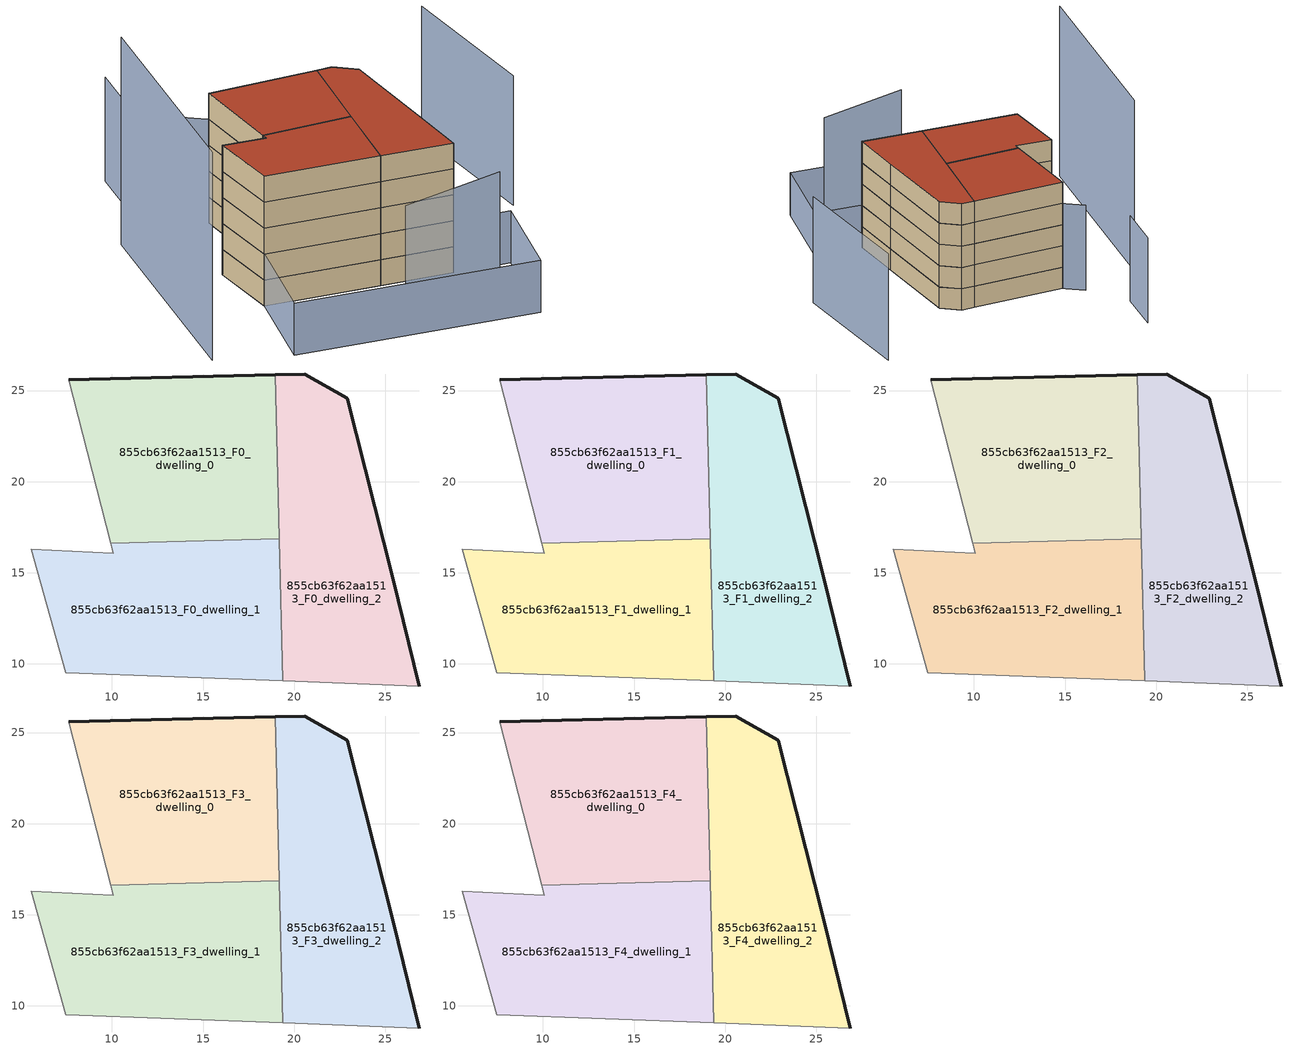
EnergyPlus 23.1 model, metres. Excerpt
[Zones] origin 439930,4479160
855cb63f62aa1513_F0_dwelling_0
 floor ground (EU_floor_Construction): 19.18,16.86 18.96,25.87 7.63,25.59 9.93,16.63 z0
 wall outside (EU_wall_Construction): 7.63,25.59 18.96,25.87 z0:3
 wall adiabatic (EU_wall_Construction): 9.93,16.63 7.63,25.59 z0:3
 wall to 855cb63f62aa1513_F0_dwelling_1 (EU_wall_Construction): 19.18,16.86 9.93,16.63 z0:3
 wall to 855cb63f62aa1513_F0_dwelling_2 (EU_wall_Construction): 18.96,25.87 19.18,16.86 z0:3
855cb63f62aa1513_F0_dwelling_1
 floor ground (EU_floor_Construction): 19.38,9.08 19.18,16.86 9.93,16.63 10.08,16.07 5.58,16.29 7.46,9.53 z0
 wall adiabatic (EU_wall_Construction): 19.38,9.08 7.46,9.53 5.58,16.29 10.08,16.07 9.93,16.63 z0:3
 wall to 855cb63f62aa1513_F0_dwelling_2 (EU_wall_Construction): 19.18,16.86 19.38,9.08 z0:3
855cb63f62aa1513_F0_dwelling_2
 floor ground (EU_floor_Construction): 26.86,8.79 25.4,14.72 22.91,24.59 20.58,25.91 18.96,25.87 19.38,9.08 z0
 wall outside (EU_wall_Construction): 18.96,25.87 20.58,25.91 22.91,24.59 25.4,14.72 26.86,8.79 z0:3
 wall adiabatic (EU_wall_Construction): 26.86,8.79 19.38,9.08 z0:3
855cb63f62aa1513_F1_dwelling_0
 floor to 855cb63f62aa1513_F0_dwelling_0 (EU_floor_Construction): 19.18,16.86 18.96,25.87 7.63,25.59 9.93,16.63 z3
 wall outside (EU_wall_Construction): 7.63,25.59 18.96,25.87 z3:6
 wall adiabatic (EU_wall_Construction): 9.93,16.63 7.63,25.59 z3:6
 wall to 855cb63f62aa1513_F1_dwelling_1 (EU_wall_Construction): 19.18,16.86 9.93,16.63 z3:6
 wall to 855cb63f62aa1513_F1_dwelling_2 (EU_wall_Construction): 18.96,25.87 19.18,16.86 z3:6
855cb63f62aa1513_F1_dwelling_1
 floor to 855cb63f62aa1513_F0_dwelling_1 (EU_floor_Construction): 19.38,9.08 19.18,16.86 9.93,16.63 10.08,16.07 5.58,16.29 7.46,9.53 z3
 wall adiabatic (EU_wall_Construction): 19.38,9.08 7.46,9.53 5.58,16.29 10.08,16.07 9.93,16.63 z3:6
 wall to 855cb63f62aa1513_F1_dwelling_2 (EU_wall_Construction): 19.18,16.86 19.38,9.08 z3:6
855cb63f62aa1513_F1_dwelling_2
 floor to 855cb63f62aa1513_F0_dwelling_2 (EU_floor_Construction): 26.86,8.79 25.4,14.72 22.91,24.59 20.58,25.91 18.96,25.87 19.38,9.08 z3
 wall outside (EU_wall_Construction): 18.96,25.87 20.58,25.91 22.91,24.59 25.4,14.72 26.86,8.79 z3:6
 wall adiabatic (EU_wall_Construction): 26.86,8.79 19.38,9.08 z3:6
855cb63f62aa1513_F2_dwelling_0
 floor to 855cb63f62aa1513_F1_dwelling_0 (EU_floor_Construction): 19.18,16.86 18.96,25.87 7.63,25.59 9.93,16.63 z6
 wall outside (EU_wall_Construction): 7.63,25.59 18.96,25.87 z6:9
 wall adiabatic (EU_wall_Construction): 9.93,16.63 7.63,25.59 z6:9
 wall to 855cb63f62aa1513_F2_dwelling_1 (EU_wall_Construction): 19.18,16.86 9.93,16.63 z6:9
 wall to 855cb63f62aa1513_F2_dwelling_2 (EU_wall_Construction): 18.96,25.87 19.18,16.86 z6:9
855cb63f62aa1513_F2_dwelling_1
 floor to 855cb63f62aa1513_F1_dwelling_1 (EU_floor_Construction): 19.38,9.08 19.18,16.86 9.93,16.63 10.08,16.07 5.58,16.29 7.46,9.53 z6
 wall adiabatic (EU_wall_Construction): 19.38,9.08 7.46,9.53 5.58,16.29 10.08,16.07 9.93,16.63 z6:9
 wall to 855cb63f62aa1513_F2_dwelling_2 (EU_wall_Construction): 19.18,16.86 19.38,9.08 z6:9
855cb63f62aa1513_F2_dwelling_2
 floor to 855cb63f62aa1513_F1_dwelling_2 (EU_floor_Construction): 26.86,8.79 25.4,14.72 22.91,24.59 20.58,25.91 18.96,25.87 19.38,9.08 z6
 wall outside (EU_wall_Construction): 18.96,25.87 20.58,25.91 22.91,24.59 25.4,14.72 26.86,8.79 z6:9
 wall adiabatic (EU_wall_Construction): 26.86,8.79 19.38,9.08 z6:9
855cb63f62aa1513_F3_dwelling_0
 floor to 855cb63f62aa1513_F2_dwelling_0 (EU_floor_Construction): 19.18,16.86 18.96,25.87 7.63,25.59 9.93,16.63 z9
 wall outside (EU_wall_Construction): 7.63,25.59 18.96,25.87 z9:12
 wall adiabatic (EU_wall_Construction): 9.93,16.63 7.63,25.59 z9:12
 wall to 855cb63f62aa1513_F3_dwelling_1 (EU_wall_Construction): 19.18,16.86 9.93,16.63 z9:12
 wall to 855cb63f62aa1513_F3_dwelling_2 (EU_wall_Construction): 18.96,25.87 19.18,16.86 z9:12
855cb63f62aa1513_F3_dwelling_1
 floor to 855cb63f62aa1513_F2_dwelling_1 (EU_floor_Construction): 19.38,9.08 19.18,16.86 9.93,16.63 10.08,16.07 5.58,16.29 7.46,9.53 z9
 wall adiabatic (EU_wall_Construction): 19.38,9.08 7.46,9.53 5.58,16.29 10.08,16.07 9.93,16.63 z9:12
 wall to 855cb63f62aa1513_F3_dwelling_2 (EU_wall_Construction): 19.18,16.86 19.38,9.08 z9:12
855cb63f62aa1513_F3_dwelling_2
 floor to 855cb63f62aa1513_F2_dwelling_2 (EU_floor_Construction): 26.86,8.79 25.4,14.72 22.91,24.59 20.58,25.91 18.96,25.87 19.38,9.08 z9
 wall outside (EU_wall_Construction): 18.96,25.87 20.58,25.91 22.91,24.59 25.4,14.72 26.86,8.79 z9:12
 wall adiabatic (EU_wall_Construction): 26.86,8.79 19.38,9.08 z9:12
855cb63f62aa1513_F4_dwelling_0
 floor to 855cb63f62aa1513_F3_dwelling_0 (EU_floor_Construction): 19.18,16.86 18.96,25.87 7.63,25.59 9.93,16.63 z12
 wall outside (EU_wall_Construction): 7.63,25.59 18.96,25.87 z12:15
 wall adiabatic (EU_wall_Construction): 9.93,16.63 7.63,25.59 z12:15
 wall to 855cb63f62aa1513_F4_dwelling_1 (EU_wall_Construction): 19.18,16.86 9.93,16.63 z12:15
 wall to 855cb63f62aa1513_F4_dwelling_2 (EU_wall_Construction): 18.96,25.87 19.18,16.86 z12:15
 roof outside (EU_roof_Construction): 18.96,25.87 19.18,16.86 9.93,16.63 7.63,25.59 z15
855cb63f62aa1513_F4_dwelling_1
 floor to 855cb63f62aa1513_F3_dwelling_1 (EU_floor_Construction): 19.38,9.08 19.18,16.86 9.93,16.63 10.08,16.07 5.58,16.29 7.46,9.53 z12
 wall adiabatic (EU_wall_Construction): 19.38,9.08 7.46,9.53 5.58,16.29 10.08,16.07 9.93,16.63 z12:15
 wall to 855cb63f62aa1513_F4_dwelling_2 (EU_wall_Construction): 19.18,16.86 19.38,9.08 z12:15
 roof outside (EU_roof_Construction): 19.18,16.86 19.38,9.08 7.46,9.53 5.58,16.29 10.08,16.07 9.93,16.63 z15
855cb63f62aa1513_F4_dwelling_2
 floor to 855cb63f62aa1513_F3_dwelling_2 (EU_floor_Construction): 26.86,8.79 25.4,14.72 22.91,24.59 20.58,25.91 18.96,25.87 19.38,9.08 z12
 wall outside (EU_wall_Construction): 18.96,25.87 20.58,25.91 22.91,24.59 25.4,14.72 26.86,8.79 z12:15
 wall adiabatic (EU_wall_Construction): 26.86,8.79 19.38,9.08 z12:15
 roof outside (EU_roof_Construction): 22.91,24.59 25.4,14.72 26.86,8.79 19.38,9.08 18.96,25.87 20.58,25.91 z15
shading: 5.18,26.91 15.85,21.17 / 0.84,36.26 1.05,31 z0:12; -1.72,24.82 -0.71,2.16 z0:24; 18.51,-0.23 29.26,2.35 / 36.59,18.25 32.62,33.2 z0:15; 7.46,9.61 32.73,8.55 / 32.73,8.55 32.33,-0.87 / 32.33,-0.87 7.06,0.19 / 7.06,0.19 7.46,9.61 z0:6
[Building]
EU S2 Campaign: North Axis=0; Terrain=City; Solar Distribution=FullExterior
[Site:Location]
Madrid: Latitude=40.5; Longitude=-3.5; Time Zone=1; Elevation=609
[SizingPeriod:WeatherFileDays]
AnnualSizingPeriod: Begin Month=1; Begin Day of Month=1; End Month=12; End Day of Month=31; Day of Week for Start Day=Monday; Use Weather File Daylight Saving Period=No; Use Weather File Rain and Snow Indicators=No
[MATERIAL]
EU_InternalMass_Material: Roughness=MediumRough; Thickness=0.1; Conductivity=1; Density=1800; Specific Heat=900; Thermal Absorptance=0.9; Solar Absorptance=0.7; Visible Absorptance=0.7
[MATERIAL:NOMASS] Roughness=MediumRough; Thermal Absorptance=0.9; Solar Absorptance=0.7; Visible Absorptance=0.7
Name | Thermal Resistance
EU_wall_NoMass | 1.60022
EU_roof_NoMass | 1.57597
EU_floor_NoMass | 0.470652
[CONSTRUCTION]
EU_wall_Construction: EU_wall_NoMass
EU_roof_Construction: EU_roof_NoMass
EU_floor_Construction: EU_floor_NoMass
EU_InternalMass_Construction: EU_InternalMass_Material
[ZONE] Type=1; Multiplier=1; Ceiling Height=autocalculate; Floor Area=autocalculate; Part of Total Floor Area=Yes
Name | Volume
855cb63f62aa1513_F0_dwelling_0; 855cb63f62aa1513_F1_dwelling_0; 855cb63f62aa1513_F2_dwelling_0; 855cb63f62aa1513_F3_dwelling_0; 855cb63f62aa1513_F4_dwelling_0 | 278.223
855cb63f62aa1513_F0_dwelling_1; 855cb63f62aa1513_F1_dwelling_1; 855cb63f62aa1513_F2_dwelling_1; 855cb63f62aa1513_F3_dwelling_1; 855cb63f62aa1513_F4_dwelling_1 | 278.209
855cb63f62aa1513_F0_dwelling_2; 855cb63f62aa1513_F1_dwelling_2; 855cb63f62aa1513_F2_dwelling_2; 855cb63f62aa1513_F3_dwelling_2; 855cb63f62aa1513_F4_dwelling_2 | 278.193
[INTERNALMASS] Construction=EU_InternalMass_Construction
Name | Zone or ZoneList | Surface Area
855cb63f62aa1513_F0_dwelling_0_EU_InternalMass | 855cb63f62aa1513_F0_dwelling_0 | 92.7409
855cb63f62aa1513_F0_dwelling_1_EU_InternalMass | 855cb63f62aa1513_F0_dwelling_1 | 92.7365
855cb63f62aa1513_F0_dwelling_2_EU_InternalMass | 855cb63f62aa1513_F0_dwelling_2 | 92.731
855cb63f62aa1513_F1_dwelling_0_EU_InternalMass | 855cb63f62aa1513_F1_dwelling_0 | 92.7409
855cb63f62aa1513_F1_dwelling_1_EU_InternalMass | 855cb63f62aa1513_F1_dwelling_1 | 92.7365
855cb63f62aa1513_F1_dwelling_2_EU_InternalMass | 855cb63f62aa1513_F1_dwelling_2 | 92.731
855cb63f62aa1513_F2_dwelling_0_EU_InternalMass | 855cb63f62aa1513_F2_dwelling_0 | 92.7409
855cb63f62aa1513_F2_dwelling_1_EU_InternalMass | 855cb63f62aa1513_F2_dwelling_1 | 92.7365
855cb63f62aa1513_F2_dwelling_2_EU_InternalMass | 855cb63f62aa1513_F2_dwelling_2 | 92.731
855cb63f62aa1513_F3_dwelling_0_EU_InternalMass | 855cb63f62aa1513_F3_dwelling_0 | 92.7409
855cb63f62aa1513_F3_dwelling_1_EU_InternalMass | 855cb63f62aa1513_F3_dwelling_1 | 92.7365
855cb63f62aa1513_F3_dwelling_2_EU_InternalMass | 855cb63f62aa1513_F3_dwelling_2 | 92.731
855cb63f62aa1513_F4_dwelling_0_EU_InternalMass | 855cb63f62aa1513_F4_dwelling_0 | 92.7409
855cb63f62aa1513_F4_dwelling_1_EU_InternalMass | 855cb63f62aa1513_F4_dwelling_1 | 92.7365
855cb63f62aa1513_F4_dwelling_2_EU_InternalMass | 855cb63f62aa1513_F4_dwelling_2 | 92.731
[OTHEREQUIPMENT] Fuel Type=Electricity; Design Level Calculation Method=Watts/Area; Power per Zone Floor Area=1; Fraction Latent=0; Fraction Radiant=0; Fraction Lost=0; Carbon Dioxide Generation Rate=0; EndUse Subcategory=EU_Step8_InternalGains
Name | Zone or ZoneList or Space or SpaceList | Schedule
EU_Step8_InternalGain_855cb63f62aa1513_F0_dwelling_0_f000 | 855cb63f62aa1513_F0_dwelling_0 | EU_Step8_GainSchedule_855cb63f62aa1513_F0_dwelling_0_f000
EU_Step8_InternalGain_855cb63f62aa1513_F0_dwelling_1_f000 | 855cb63f62aa1513_F0_dwelling_1 | EU_Step8_GainSchedule_855cb63f62aa1513_F0_dwelling_1_f000
EU_Step8_InternalGain_855cb63f62aa1513_F0_dwelling_2_f000 | 855cb63f62aa1513_F0_dwelling_2 | EU_Step8_GainSchedule_855cb63f62aa1513_F0_dwelling_2_f000
EU_Step8_InternalGain_855cb63f62aa1513_F1_dwelling_0_f000 | 855cb63f62aa1513_F1_dwelling_0 | EU_Step8_GainSchedule_855cb63f62aa1513_F1_dwelling_0_f000
EU_Step8_InternalGain_855cb63f62aa1513_F1_dwelling_1_f000 | 855cb63f62aa1513_F1_dwelling_1 | EU_Step8_GainSchedule_855cb63f62aa1513_F1_dwelling_1_f000
EU_Step8_InternalGain_855cb63f62aa1513_F1_dwelling_2_f000 | 855cb63f62aa1513_F1_dwelling_2 | EU_Step8_GainSchedule_855cb63f62aa1513_F1_dwelling_2_f000
EU_Step8_InternalGain_855cb63f62aa1513_F2_dwelling_0_f000 | 855cb63f62aa1513_F2_dwelling_0 | EU_Step8_GainSchedule_855cb63f62aa1513_F2_dwelling_0_f000
EU_Step8_InternalGain_855cb63f62aa1513_F2_dwelling_1_f000 | 855cb63f62aa1513_F2_dwelling_1 | EU_Step8_GainSchedule_855cb63f62aa1513_F2_dwelling_1_f000
EU_Step8_InternalGain_855cb63f62aa1513_F2_dwelling_2_f000 | 855cb63f62aa1513_F2_dwelling_2 | EU_Step8_GainSchedule_855cb63f62aa1513_F2_dwelling_2_f000
EU_Step8_InternalGain_855cb63f62aa1513_F3_dwelling_0_f000 | 855cb63f62aa1513_F3_dwelling_0 | EU_Step8_GainSchedule_855cb63f62aa1513_F3_dwelling_0_f000
EU_Step8_InternalGain_855cb63f62aa1513_F3_dwelling_1_f000 | 855cb63f62aa1513_F3_dwelling_1 | EU_Step8_GainSchedule_855cb63f62aa1513_F3_dwelling_1_f000
EU_Step8_InternalGain_855cb63f62aa1513_F3_dwelling_2_f000 | 855cb63f62aa1513_F3_dwelling_2 | EU_Step8_GainSchedule_855cb63f62aa1513_F3_dwelling_2_f000
EU_Step8_InternalGain_855cb63f62aa1513_F4_dwelling_0_f000 | 855cb63f62aa1513_F4_dwelling_0 | EU_Step8_GainSchedule_855cb63f62aa1513_F4_dwelling_0_f000
EU_Step8_InternalGain_855cb63f62aa1513_F4_dwelling_1_f000 | 855cb63f62aa1513_F4_dwelling_1 | EU_Step8_GainSchedule_855cb63f62aa1513_F4_dwelling_1_f000
EU_Step8_InternalGain_855cb63f62aa1513_F4_dwelling_2_f000 | 855cb63f62aa1513_F4_dwelling_2 | EU_Step8_GainSchedule_855cb63f62aa1513_F4_dwelling_2_f000
[ZONEVENTILATION:DESIGNFLOWRATE] Schedule=EU_AlwaysOn; Design Flow Rate Calculation Method=AirChanges/Hour; Air Changes per Hour=0.480704; Ventilation Type=Natural; Fan Pressure Rise=0; Fan Total Efficiency=1; Constant Term Coefficient=1; Temperature Term Coefficient=0; Velocity Term Coefficient=0; Velocity Squared Term Coefficient=0; Minimum Indoor Temperature=-100; Maximum Indoor Temperature=100; Delta Temperature=-100; Minimum Outdoor Temperature=-100; Maximum Outdoor Temperature=100; Maximum Wind Speed=40
Name | Zone or ZoneList or Space or SpaceList
EU_ConstantAir_855cb63f62aa1513_F0_dwelling_0 | 855cb63f62aa1513_F0_dwelling_0
EU_ConstantAir_855cb63f62aa1513_F0_dwelling_1 | 855cb63f62aa1513_F0_dwelling_1
EU_ConstantAir_855cb63f62aa1513_F0_dwelling_2 | 855cb63f62aa1513_F0_dwelling_2
EU_ConstantAir_855cb63f62aa1513_F1_dwelling_0 | 855cb63f62aa1513_F1_dwelling_0
EU_ConstantAir_855cb63f62aa1513_F1_dwelling_1 | 855cb63f62aa1513_F1_dwelling_1
EU_ConstantAir_855cb63f62aa1513_F1_dwelling_2 | 855cb63f62aa1513_F1_dwelling_2
EU_ConstantAir_855cb63f62aa1513_F2_dwelling_0 | 855cb63f62aa1513_F2_dwelling_0
EU_ConstantAir_855cb63f62aa1513_F2_dwelling_1 | 855cb63f62aa1513_F2_dwelling_1
EU_ConstantAir_855cb63f62aa1513_F2_dwelling_2 | 855cb63f62aa1513_F2_dwelling_2
EU_ConstantAir_855cb63f62aa1513_F3_dwelling_0 | 855cb63f62aa1513_F3_dwelling_0
EU_ConstantAir_855cb63f62aa1513_F3_dwelling_1 | 855cb63f62aa1513_F3_dwelling_1
EU_ConstantAir_855cb63f62aa1513_F3_dwelling_2 | 855cb63f62aa1513_F3_dwelling_2
EU_ConstantAir_855cb63f62aa1513_F4_dwelling_0 | 855cb63f62aa1513_F4_dwelling_0
EU_ConstantAir_855cb63f62aa1513_F4_dwelling_1 | 855cb63f62aa1513_F4_dwelling_1
EU_ConstantAir_855cb63f62aa1513_F4_dwelling_2 | 855cb63f62aa1513_F4_dwelling_2
[HVACTEMPLATE:THERMOSTAT] Constant Heating Setpoint=20; Constant Cooling Setpoint=50
EU_HeatOnly_855cb63f62aa1513_F0_dwelling_0; EU_HeatOnly_855cb63f62aa1513_F0_dwelling_1; EU_HeatOnly_855cb63f62aa1513_F0_dwelling_2; EU_HeatOnly_855cb63f62aa1513_F1_dwelling_0; EU_HeatOnly_855cb63f62aa1513_F1_dwelling_1; EU_HeatOnly_855cb63f62aa1513_F1_dwelling_2; EU_HeatOnly_855cb63f62aa1513_F2_dwelling_0; EU_HeatOnly_855cb63f62aa1513_F2_dwelling_1; EU_HeatOnly_855cb63f62aa1513_F2_dwelling_2; EU_HeatOnly_855cb63f62aa1513_F3_dwelling_0; EU_HeatOnly_855cb63f62aa1513_F3_dwelling_1; EU_HeatOnly_855cb63f62aa1513_F3_dwelling_2; EU_HeatOnly_855cb63f62aa1513_F4_dwelling_0; EU_HeatOnly_855cb63f62aa1513_F4_dwelling_1; EU_HeatOnly_855cb63f62aa1513_F4_dwelling_2
[HVACTEMPLATE:ZONE:IDEALLOADSAIRSYSTEM] System Availability Schedule=EU_AlwaysOn; Maximum Heating Supply Air Temperature=50; Minimum Cooling Supply Air Temperature=13; Maximum Heating Supply Air Humidity Ratio=0.0156; Minimum Cooling Supply Air Humidity Ratio=0.0077; Heating Limit=NoLimit; Cooling Limit=NoLimit; Heating Availability Schedule=EU_AlwaysOn; Cooling Availability Schedule=EU_CoolingOff; Dehumidification Control Type=ConstantSensibleHeatRatio; Cooling Sensible Heat Ratio=0.7; Dehumidification Setpoint=60; Humidification Control Type=None; Humidification Setpoint=30; Outdoor Air Method=None; Outdoor Air Flow Rate per Person=0.00944; Outdoor Air Flow Rate per Zone Floor Area=0; Outdoor Air Flow Rate per Zone=0; Demand Controlled Ventilation Type=None; Outdoor Air Economizer Type=NoEconomizer; Heat Recovery Type=None; Sensible Heat Recovery Effectiveness=0.7; Latent Heat Recovery Effectiveness=0.65
Name | Template Thermostat
855cb63f62aa1513_F0_dwelling_0 | EU_HeatOnly_855cb63f62aa1513_F0_dwelling_0
855cb63f62aa1513_F0_dwelling_1 | EU_HeatOnly_855cb63f62aa1513_F0_dwelling_1
855cb63f62aa1513_F0_dwelling_2 | EU_HeatOnly_855cb63f62aa1513_F0_dwelling_2
855cb63f62aa1513_F1_dwelling_0 | EU_HeatOnly_855cb63f62aa1513_F1_dwelling_0
855cb63f62aa1513_F1_dwelling_1 | EU_HeatOnly_855cb63f62aa1513_F1_dwelling_1
855cb63f62aa1513_F1_dwelling_2 | EU_HeatOnly_855cb63f62aa1513_F1_dwelling_2
855cb63f62aa1513_F2_dwelling_0 | EU_HeatOnly_855cb63f62aa1513_F2_dwelling_0
855cb63f62aa1513_F2_dwelling_1 | EU_HeatOnly_855cb63f62aa1513_F2_dwelling_1
855cb63f62aa1513_F2_dwelling_2 | EU_HeatOnly_855cb63f62aa1513_F2_dwelling_2
855cb63f62aa1513_F3_dwelling_0 | EU_HeatOnly_855cb63f62aa1513_F3_dwelling_0
855cb63f62aa1513_F3_dwelling_1 | EU_HeatOnly_855cb63f62aa1513_F3_dwelling_1
855cb63f62aa1513_F3_dwelling_2 | EU_HeatOnly_855cb63f62aa1513_F3_dwelling_2
855cb63f62aa1513_F4_dwelling_0 | EU_HeatOnly_855cb63f62aa1513_F4_dwelling_0
855cb63f62aa1513_F4_dwelling_1 | EU_HeatOnly_855cb63f62aa1513_F4_dwelling_1
855cb63f62aa1513_F4_dwelling_2 | EU_HeatOnly_855cb63f62aa1513_F4_dwelling_2
[SIZING:ZONE] Zone Cooling Design Supply Air Temperature Input Method=SupplyAirTemperature; Zone Cooling Design Supply Air Temperature=13; Zone Heating Design Supply Air Temperature Input Method=SupplyAirTemperature; Zone Heating Design Supply Air Temperature=50; Zone Cooling Design Supply Air Humidity Ratio=0.008; Zone Heating Design Supply Air Humidity Ratio=0.008; Cooling Design Air Flow Method=DesignDay; Cooling Design Air Flow Rate=0; Cooling Minimum Air Flow per Zone Floor Area=0.000762; Cooling Minimum Air Flow=0; Cooling Minimum Air Flow Fraction=0.2; Heating Design Air Flow Method=DesignDay; Heating Design Air Flow Rate=0; Heating Maximum Air Flow per Zone Floor Area=0.002032; Heating Maximum Air Flow=0.141576; Heating Maximum Air Flow Fraction=0.3; Account for Dedicated Outdoor Air System=No; Dedicated Outdoor Air System Control Strategy=NeutralSupplyAir; Dedicated Outdoor Air Low Setpoint Temperature for Design=autosize; Dedicated Outdoor Air High Setpoint Temperature for Design=autosize; Zone Load Sizing Method=Sensible Load Only No Latent Load; Zone Latent Cooling Design Supply Air Humidity Ratio Input Method=HumidityRatioDifference; Zone Cooling Design Supply Air Humidity Ratio Difference=0.005; Zone Latent Heating Design Supply Air Humidity Ratio Input Method=HumidityRatioDifference; Zone Humidification Design Supply Air Humidity Ratio Difference=0.005
855cb63f62aa1513_F0_dwelling_0; 855cb63f62aa1513_F0_dwelling_1; 855cb63f62aa1513_F0_dwelling_2; 855cb63f62aa1513_F1_dwelling_0; 855cb63f62aa1513_F1_dwelling_1; 855cb63f62aa1513_F1_dwelling_2; 855cb63f62aa1513_F2_dwelling_0; 855cb63f62aa1513_F2_dwelling_1; 855cb63f62aa1513_F2_dwelling_2; 855cb63f62aa1513_F3_dwelling_0; 855cb63f62aa1513_F3_dwelling_1; 855cb63f62aa1513_F3_dwelling_2; 855cb63f62aa1513_F4_dwelling_0; 855cb63f62aa1513_F4_dwelling_1; 855cb63f62aa1513_F4_dwelling_2
[SCHEDULE:CONSTANT]
Name | Hourly Value
EU_AlwaysOn | 1
EU_CoolingOff | 0
[SCHEDULE:FILE] Column Number=1; Rows to Skip at Top=0; Number of Hours of Data=8760; Column Separator=Comma; Interpolate to Timestep=No; Minutes per Item=60; Adjust Schedule for Daylight Savings=Yes
Name | File
EU_Step8_GainSchedule_855cb63f62aa1513_F0_dwelling_0_f000 | ../../schedules/855cb63f62aa1513/855cb63f62aa1513_F0_dwelling_0_f000_gain.csv
EU_Step8_GainSchedule_855cb63f62aa1513_F0_dwelling_1_f000 | ../../schedules/855cb63f62aa1513/855cb63f62aa1513_F0_dwelling_1_f000_gain.csv
EU_Step8_GainSchedule_855cb63f62aa1513_F0_dwelling_2_f000 | ../../schedules/855cb63f62aa1513/855cb63f62aa1513_F0_dwelling_2_f000_gain.csv
EU_Step8_GainSchedule_855cb63f62aa1513_F1_dwelling_0_f000 | ../../schedules/855cb63f62aa1513/855cb63f62aa1513_F1_dwelling_0_f000_gain.csv
EU_Step8_GainSchedule_855cb63f62aa1513_F1_dwelling_1_f000 | ../../schedules/855cb63f62aa1513/855cb63f62aa1513_F1_dwelling_1_f000_gain.csv
EU_Step8_GainSchedule_855cb63f62aa1513_F1_dwelling_2_f000 | ../../schedules/855cb63f62aa1513/855cb63f62aa1513_F1_dwelling_2_f000_gain.csv
EU_Step8_GainSchedule_855cb63f62aa1513_F2_dwelling_0_f000 | ../../schedules/855cb63f62aa1513/855cb63f62aa1513_F2_dwelling_0_f000_gain.csv
EU_Step8_GainSchedule_855cb63f62aa1513_F2_dwelling_1_f000 | ../../schedules/855cb63f62aa1513/855cb63f62aa1513_F2_dwelling_1_f000_gain.csv
EU_Step8_GainSchedule_855cb63f62aa1513_F2_dwelling_2_f000 | ../../schedules/855cb63f62aa1513/855cb63f62aa1513_F2_dwelling_2_f000_gain.csv
EU_Step8_GainSchedule_855cb63f62aa1513_F3_dwelling_0_f000 | ../../schedules/855cb63f62aa1513/855cb63f62aa1513_F3_dwelling_0_f000_gain.csv
EU_Step8_GainSchedule_855cb63f62aa1513_F3_dwelling_1_f000 | ../../schedules/855cb63f62aa1513/855cb63f62aa1513_F3_dwelling_1_f000_gain.csv
EU_Step8_GainSchedule_855cb63f62aa1513_F3_dwelling_2_f000 | ../../schedules/855cb63f62aa1513/855cb63f62aa1513_F3_dwelling_2_f000_gain.csv
EU_Step8_GainSchedule_855cb63f62aa1513_F4_dwelling_0_f000 | ../../schedules/855cb63f62aa1513/855cb63f62aa1513_F4_dwelling_0_f000_gain.csv
EU_Step8_GainSchedule_855cb63f62aa1513_F4_dwelling_1_f000 | ../../schedules/855cb63f62aa1513/855cb63f62aa1513_F4_dwelling_1_f000_gain.csv
EU_Step8_GainSchedule_855cb63f62aa1513_F4_dwelling_2_f000 | ../../schedules/855cb63f62aa1513/855cb63f62aa1513_F4_dwelling_2_f000_gain.csv
